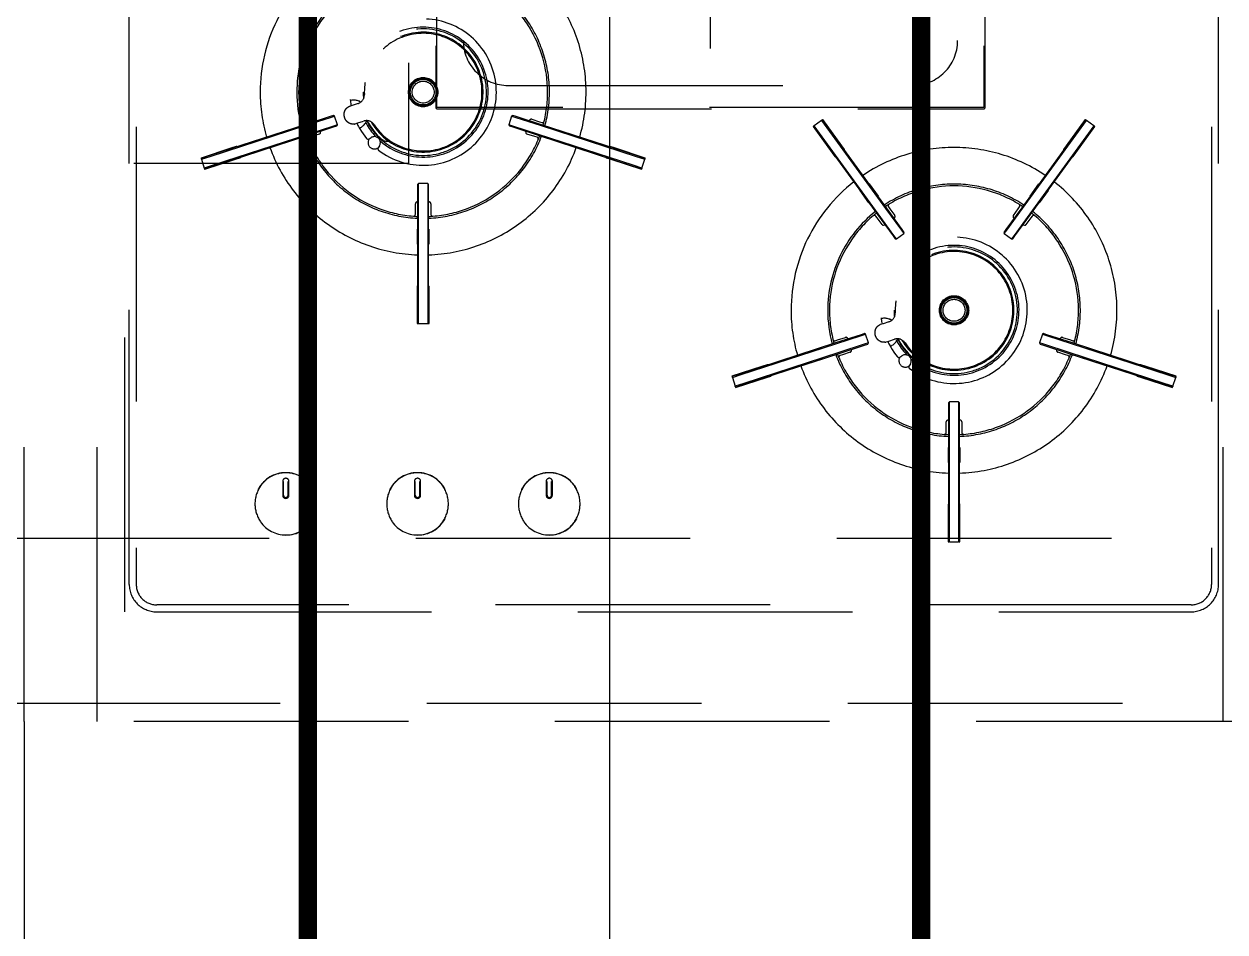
# Model space of a CAD drawing. Header units: millimetres. Extents: x 7294529 to 7346664, y 234399 to 276449.
# Drawn here: x 7334384 to 7335040, y 266959 to 267456 of the extents above; entities that cross this region are included whole.
import ezdxf
from ezdxf.xclip import XClip

# ---------------------------------------------------------------- set-up
doc = ezdxf.new("R2010")
doc.units = ezdxf.units.MM
doc.header["$LTSCALE"] = 100
doc.header["$XCLIPFRAME"] = 2
for name, pattern in [('ST-DASH', [2.7, 1.5, -1.2]), ('U-59C-EX$0$CEN', [62, 60, -1, 0, -1]), ('U-59C-EX$0$HID', [2.3, 1.5, -0.8])]:
    doc.linetypes.add(name, pattern=pattern)
for name, color, linetype in [('BP', 7, 'Continuous'), ('U-59C-EX$0$CEN', 1, 'U-59C-EX$0$CEN'), ('U-59C-EX$0$FUR_미설치가구', 8, 'U-59C-EX$0$HID'), ('U-59C-EX$0$확장전', 4, 'U-59C-EX$0$HID'), ('결로방지', 4, 'ST-DASH')]:
    doc.layers.add(name, color=color, linetype=linetype)
doc.layers.add('U-59C-EX$0$MC', color=152, linetype='Continuous', plot=False)

# ---------------------------------------------------------------- blocks, each defined once
blk = doc.blocks.new('U-59C-EX$0$59C_주방가구_1')
at = {"layer": 'U-59C-EX$0$FUR_미설치가구', "linetype": 'U-59C-EX$0$HID'}
for p, q in [((-625, -700), (-415, -700)), ((-625, -740), (-415, -740)), ((-565, -755), (-365, -755)), ((-550, -757.49), (-70, -757.49)), ((-70, -761.29), (-550, -761.29)), ((-565, -772.49), (-565, -1337.49)), ((-561.2, -1337.49), (-561.2, -772.49)), ((-323.13, -798.71), (-317.66, -815.54)), ((-322.74, -799.1), (-322.42, -798.47)), ((-322.74, -799.1), (-321.35, -803.38)), ((-322.65, -798.55), (-322.42, -798.47)), ((-317.66, -796.92), (-322.42, -798.47)), ((-320.87, -803.23), (-322.42, -798.47)), ((-317.66, -796.92), (-317.42, -796.85)), ((-317.66, -796.92), (-316.12, -801.68)), ((-317.66, -796.92), (-317.03, -797.25)), ((-315.64, -801.53), (-317.03, -797.25)), ((-311.48, -813.53), (-316.95, -796.7)), ((-321.35, -803.38), (-304.51, -855.21)), ((-304.03, -855.06), (-320.87, -803.23)), ((-316.12, -801.68), (-299.27, -853.51)), ((-298.8, -853.36), (-315.64, -801.53)), ((-317.66, -815.54), (-316.89, -817.91)), ((-310.71, -815.9), (-311.48, -813.53)), ((-515.46, -828.99), (-515.78, -829.09)), ((-498.08, -828.1), (-497.76, -828.1)), ((-497.76, -828.1), (-497.69, -828.1)), ((-496.21, -829.09), (-496.53, -828.99)), ((-303.77, -838.05), (-303.68, -838.02)), ((-303.68, -838.02), (-301.15, -845.81)), ((-523.01, -842.99), (-523.05, -842.99)), ((-523, -842.99), (-523.01, -842.99)), ((-493.7, -841.29), (-501.3, -841.29)), ((-501.3, -844.19), (-501.29, -844.19)), ((-501.28, -844.69), (-501.29, -844.19)), ((-501.28, -844.69), (-493.72, -844.69)), ((-493.72, -844.69), (-493.7, -844.19)), ((-493.7, -844.19), (-493.7, -844.19)), ((-309.58, -839.93), (-309.48, -839.9)), ((-307.04, -847.73), (-309.58, -839.93)), ((-301.15, -845.81), (-301.24, -845.84)), ((-306.95, -847.7), (-307.04, -847.73)), ((-515.46, -856.99), (-515.78, -856.89)), ((-514.23, -857.88), (-514.3, -857.88)), ((-514.23, -857.88), (-513.91, -857.88)), ((-498.08, -857.88), (-497.76, -857.88)), ((-497.76, -857.88), (-497.69, -857.88)), ((-496.21, -856.89), (-496.53, -856.99)), ((-305.23, -857.03), (-305.63, -855.79)), ((-303.84, -861.3), (-305.23, -857.03)), ((-304.51, -855.21), (-299.99, -869.1)), ((-299.51, -868.96), (-304.03, -855.06)), ((-299.27, -853.51), (-294.76, -867.42)), ((-294.29, -867.24), (-298.8, -853.36)), ((-297.55, -853.17), (-297.14, -854.41)), ((-297.14, -854.41), (-295.76, -858.68)), ((-302.34, -861.87), (-302.58, -861.95)), ((-296.4, -859.94), (-296.64, -860.02)), ((-299.99, -869.1), (-299.41, -870.9)), ((-298.78, -871.23), (-299.51, -868.96)), ((-299.41, -870.9), (-298.78, -871.23)), ((-298.78, -871.23), (-294.02, -869.68)), ((-294.76, -867.42), (-294.02, -869.68)), ((-293.7, -869.05), (-294.29, -867.24)), ((-294.02, -869.68), (-293.7, -869.05)), ((-288.27, -879.28), (-288.73, -877.87)), ((-298.24, -880.96), (-297.78, -882.38)), ((-297.78, -882.38), (-296.76, -885.52)), ((-287.25, -882.43), (-288.27, -879.28)), ((-285.47, -882.8), (-285.51, -882.8)), ((-306.56, -888.46), (-305.8, -889.58)), ((-297.95, -886.84), (-297.98, -886.86)), ((-310.22, -894.16), (-311.37, -893.44)), ((-515.46, -900.94), (-515.78, -901.04)), ((-498.08, -900.05), (-497.76, -900.05)), ((-497.76, -900.05), (-497.69, -900.05)), ((-496.21, -901.04), (-496.53, -900.94)), ((-284.02, -910.62), (-283.74, -911.04)), ((-523.01, -914.94), (-523.05, -914.94)), ((-523, -914.94), (-523.01, -914.94)), ((-493.7, -913.24), (-501.3, -913.24)), ((-501.3, -916.14), (-501.29, -916.14)), ((-501.28, -916.64), (-501.29, -916.14)), ((-501.28, -916.64), (-493.72, -916.64)), ((-493.72, -916.64), (-493.7, -916.14)), ((-493.7, -916.14), (-493.7, -916.14)), ((-407.45, -915.51), (-406.95, -915.01)), ((-407.45, -915.51), (-407.45, -915.26)), ((-407.45, -915.51), (-407.45, -920.51)), ((-407.45, -915.51), (-402.45, -915.51)), ((-389.75, -914.76), (-407.44, -914.76)), ((-402.45, -915.01), (-406.95, -915.01)), ((-347.95, -915.01), (-402.45, -915.01)), ((-402.45, -915.51), (-347.95, -915.51)), ((-387.25, -914.76), (-389.75, -914.76)), ((-364.05, -914.91), (-355.85, -914.91)), ((-364.05, -915.01), (-364.05, -914.91)), ((-355.85, -914.91), (-355.85, -915.01)), ((-333.35, -915.01), (-347.95, -915.01)), ((-347.95, -915.51), (-333.33, -915.51)), ((-347.74, -913.76), (-346.44, -913.76)), ((-346.44, -913.76), (-341.95, -913.76)), ((-340.95, -914.76), (-340.95, -915.01)), ((-331.45, -915.01), (-333.35, -915.01)), ((-333.33, -915.51), (-330.95, -915.51)), ((-330.95, -915.51), (-331.45, -915.01)), ((-330.95, -920.51), (-330.95, -915.51)), ((-286.24, -912.69), (-286.52, -912.27)), ((-402.45, -920.51), (-407.45, -920.51)), ((-406.95, -921.01), (-407.45, -920.51)), ((-407.45, -920.76), (-407.45, -920.51)), ((-407.44, -921.26), (-389.75, -921.26)), ((-406.95, -921.01), (-402.45, -921.01)), ((-347.95, -920.51), (-402.45, -920.51)), ((-402.45, -921.01), (-347.95, -921.01)), ((-389.75, -921.26), (-387.25, -921.26)), ((-364.05, -921.11), (-364.05, -921.01)), ((-355.85, -921.11), (-364.05, -921.11)), ((-355.85, -921.01), (-355.85, -921.11)), ((-333.33, -920.51), (-347.95, -920.51)), ((-347.95, -921.01), (-333.35, -921.01)), ((-346.44, -922.26), (-347.74, -922.26)), ((-341.95, -922.26), (-346.44, -922.26)), ((-340.95, -921.01), (-340.95, -921.26)), ((-333.35, -921.01), (-331.45, -921.01)), ((-330.95, -920.51), (-333.33, -920.51)), ((-331.45, -921.01), (-330.95, -920.51)), ((-515.46, -928.94), (-515.78, -928.84)), ((-514.23, -929.83), (-514.3, -929.83)), ((-514.23, -929.83), (-513.91, -929.83)), ((-498.08, -929.83), (-497.76, -929.83)), ((-497.76, -929.83), (-497.69, -929.83)), ((-496.21, -928.84), (-496.53, -928.94)), ((-299.99, -966.92), (-304.51, -980.8)), ((-304.03, -980.95), (-299.51, -967.05)), ((-299.41, -965.11), (-299.99, -966.92)), ((-299.51, -967.05), (-298.78, -964.79)), ((-298.78, -964.79), (-299.41, -965.11)), ((-294.76, -968.59), (-299.27, -982.5)), ((-298.8, -982.65), (-294.29, -968.77)), ((-294.02, -966.33), (-298.78, -964.79)), ((-294.02, -966.33), (-294.76, -968.59)), ((-294.29, -968.77), (-293.7, -966.96)), ((-293.7, -966.96), (-294.02, -966.33)), ((-515.46, -972.88), (-515.78, -972.99)), ((-498.08, -972), (-497.76, -972)), ((-497.76, -972), (-497.69, -972)), ((-496.21, -972.99), (-496.53, -972.88)), ((-305.23, -978.98), (-303.84, -974.71)), ((-302.58, -974.07), (-302.34, -974.14)), ((-295.76, -977.33), (-297.14, -981.6)), ((-296.64, -976), (-296.4, -976.07)), ((-304.51, -980.8), (-321.35, -1032.63)), ((-320.87, -1032.79), (-304.03, -980.95)), ((-299.27, -982.5), (-316.12, -1034.33)), ((-315.64, -1034.49), (-298.8, -982.65)), ((-305.63, -980.22), (-305.23, -978.98)), ((-297.14, -981.6), (-297.55, -982.84)), ((-523.01, -986.89), (-523.05, -986.89)), ((-523, -986.89), (-523.01, -986.89)), ((-493.7, -985.19), (-501.3, -985.19)), ((-501.3, -988.09), (-501.29, -988.09)), ((-501.28, -988.59), (-501.29, -988.09)), ((-501.28, -988.59), (-493.72, -988.59)), ((-493.72, -988.59), (-493.7, -988.09)), ((-493.7, -988.09), (-493.7, -988.09)), ((-309.58, -996.08), (-307.04, -988.28)), ((-307.04, -988.28), (-306.95, -988.31)), ((-301.15, -990.2), (-303.68, -998)), ((-301.24, -990.17), (-301.15, -990.2)), ((-309.48, -996.11), (-309.58, -996.08)), ((-515.46, -1000.89), (-515.78, -1000.79)), ((-514.23, -1001.78), (-514.3, -1001.78)), ((-514.23, -1001.78), (-513.91, -1001.78)), ((-498.08, -1001.78), (-497.76, -1001.78)), ((-497.76, -1001.78), (-497.69, -1001.78)), ((-496.21, -1000.79), (-496.53, -1000.89)), ((-303.68, -998), (-303.77, -997.97)), ((-317.66, -1020.48), (-323.13, -1037.3)), ((-316.89, -1018.1), (-317.66, -1020.48)), ((-316.95, -1039.31), (-311.48, -1022.49)), ((-311.48, -1022.49), (-310.71, -1020.11)), ((-321.35, -1032.63), (-322.74, -1036.91)), ((-322.42, -1037.54), (-320.87, -1032.79)), ((-316.12, -1034.33), (-317.66, -1039.09)), ((-317.03, -1038.77), (-315.64, -1034.49)), ((-322.42, -1037.54), (-322.74, -1036.91)), ((-322.42, -1037.54), (-322.65, -1037.46)), ((-322.42, -1037.54), (-317.66, -1039.09)), ((-317.03, -1038.77), (-317.66, -1039.09)), ((-317.42, -1039.16), (-317.66, -1039.09)), ((-257.04, -1075), (-34.06, -1075)), ((-442.38, -1088.7), (-436.91, -1105.52)), ((-441.99, -1089.09), (-441.67, -1088.46)), ((-441.91, -1088.53), (-441.67, -1088.46)), ((-436.91, -1086.91), (-441.67, -1088.46)), ((-440.12, -1093.21), (-441.67, -1088.46)), ((-436.91, -1086.91), (-436.68, -1086.83)), ((-436.91, -1086.91), (-435.37, -1091.67)), ((-436.91, -1086.91), (-436.28, -1087.23)), ((-434.89, -1091.51), (-436.28, -1087.23)), ((-430.73, -1103.51), (-436.2, -1086.69)), ((-441.99, -1089.09), (-440.6, -1093.37)), ((-440.6, -1093.37), (-423.76, -1145.2)), ((-423.28, -1145.04), (-440.12, -1093.21)), ((-435.37, -1091.67), (-418.53, -1143.5)), ((-418.05, -1143.34), (-434.89, -1091.51)), ((-436.91, -1105.52), (-436.14, -1107.9)), ((-429.96, -1105.89), (-430.73, -1103.51)), ((-423.03, -1128.03), (-422.93, -1128)), ((-422.93, -1128), (-420.4, -1135.8)), ((-428.83, -1129.92), (-428.73, -1129.89)), ((-426.29, -1137.72), (-428.83, -1129.92)), ((-303.67, -1134.15), (-347.76, -1166.18)), ((-347.47, -1166.59), (-303.37, -1134.55)), ((-299.78, -1131.01), (-314.09, -1141.41)), ((-300.03, -1131.5), (-303.67, -1134.15)), ((-303.37, -1134.55), (-299.33, -1131.61)), ((-300.03, -1131.5), (-299.33, -1131.61)), ((-299.48, -1131.41), (-299.33, -1131.61)), ((-296.39, -1135.66), (-299.33, -1131.61)), ((-426.2, -1137.68), (-426.29, -1137.72)), ((-420.4, -1135.8), (-420.49, -1135.83)), ((-300.43, -1138.6), (-344.53, -1170.63)), ((-344.23, -1171.04), (-300.14, -1139)), ((-314.09, -1141.41), (-316.11, -1142.88)), ((-310.27, -1146.67), (-295.96, -1136.27)), ((-296.39, -1135.66), (-300.43, -1138.6)), ((-300.14, -1139), (-296.5, -1136.36)), ((-296.39, -1135.66), (-296.5, -1136.36)), ((-296.39, -1135.66), (-296.24, -1135.86)), ((-424.48, -1147.02), (-424.88, -1145.78)), ((-423.09, -1151.29), (-424.48, -1147.02)), ((-423.76, -1145.2), (-419.25, -1159.08)), ((-418.76, -1158.95), (-423.28, -1145.04)), ((-418.53, -1143.5), (-414.01, -1157.4)), ((-413.54, -1157.23), (-418.05, -1143.34)), ((-416.8, -1143.15), (-416.4, -1144.39)), ((-416.4, -1144.39), (-415.01, -1148.66)), ((-312.29, -1148.14), (-310.27, -1146.67)), ((-421.59, -1151.86), (-421.83, -1151.93)), ((-415.65, -1149.92), (-415.89, -1150)), ((-419.25, -1159.08), (-418.66, -1160.89)), ((-418.03, -1161.21), (-418.76, -1158.95)), ((-418.66, -1160.89), (-418.03, -1161.21)), ((-418.03, -1161.21), (-413.27, -1159.67)), ((-414.01, -1157.4), (-413.27, -1159.67)), ((-412.95, -1159.04), (-413.54, -1157.23)), ((-413.27, -1159.67), (-412.95, -1159.04)), ((-341.43, -1161.46), (-334.79, -1156.64)), ((-334.79, -1156.64), (-334.73, -1156.72)), ((-347.76, -1166.18), (-359.57, -1174.76)), ((-359.29, -1175.18), (-347.47, -1166.59)), ((-353.35, -1168.7), (-349.72, -1166.06)), ((-349.72, -1166.06), (-348.66, -1165.29)), ((-341.37, -1161.54), (-341.43, -1161.46)), ((-337.78, -1166.47), (-337.84, -1166.39)), ((-331.15, -1161.65), (-337.78, -1166.47)), ((-331.21, -1161.57), (-331.15, -1161.65)), ((-417.49, -1170.95), (-417.03, -1172.36)), ((-417.03, -1172.36), (-416.01, -1175.51)), ((-407.52, -1169.27), (-407.98, -1167.86)), ((-406.5, -1172.42), (-407.52, -1169.27)), ((-404.72, -1172.78), (-404.76, -1172.78)), ((-344.53, -1170.63), (-356.36, -1179.23)), ((-356.04, -1179.62), (-344.23, -1171.04)), ((-353.42, -1170.3), (-353.57, -1170.1)), ((-344.72, -1172.94), (-348.35, -1175.57)), ((-343.66, -1172.17), (-344.72, -1172.94)), ((-425.82, -1178.44), (-425.06, -1179.57)), ((-417.2, -1176.82), (-417.24, -1176.85)), ((-361.22, -1176.58), (-359.29, -1175.18)), ((-361.11, -1175.88), (-361.22, -1176.58)), ((-361.22, -1176.58), (-358.28, -1180.62)), ((-359.57, -1174.76), (-361.11, -1175.88)), ((-356.36, -1179.23), (-358.28, -1180.62)), ((-358.28, -1180.62), (-357.58, -1180.74)), ((-357.58, -1180.74), (-356.04, -1179.62)), ((-349.75, -1175.35), (-349.9, -1175.15)), ((-429.47, -1184.14), (-430.63, -1183.42)), ((-526.7, -1205.49), (-526.2, -1204.99)), ((-526.7, -1205.49), (-526.7, -1205.24)), ((-526.7, -1205.49), (-526.7, -1210.49)), ((-526.7, -1205.49), (-521.7, -1205.49)), ((-509, -1204.74), (-526.69, -1204.74)), ((-521.7, -1204.99), (-526.2, -1204.99)), ((-467.2, -1204.99), (-521.7, -1204.99)), ((-521.7, -1205.49), (-467.2, -1205.49)), ((-506.5, -1204.74), (-509, -1204.74)), ((-483.3, -1204.89), (-475.1, -1204.89)), ((-483.3, -1204.99), (-483.3, -1204.89)), ((-475.1, -1204.89), (-475.1, -1204.99)), ((-452.6, -1204.99), (-467.2, -1204.99)), ((-467.2, -1205.49), (-452.58, -1205.49)), ((-466.99, -1203.74), (-465.69, -1203.74)), ((-465.69, -1203.74), (-461.2, -1203.74)), ((-460.2, -1204.74), (-460.2, -1204.99)), ((-450.7, -1204.99), (-452.6, -1204.99)), ((-452.58, -1205.49), (-450.2, -1205.49)), ((-450.2, -1205.49), (-450.7, -1204.99)), ((-450.2, -1210.49), (-450.2, -1205.49)), ((-405.5, -1202.68), (-405.78, -1202.25)), ((-403.27, -1200.6), (-402.99, -1201.03)), ((-521.7, -1210.49), (-526.7, -1210.49)), ((-526.2, -1210.99), (-526.7, -1210.49)), ((-526.7, -1210.74), (-526.7, -1210.49)), ((-526.69, -1211.24), (-509, -1211.24)), ((-526.2, -1210.99), (-521.7, -1210.99)), ((-467.2, -1210.49), (-521.7, -1210.49)), ((-521.7, -1210.99), (-467.2, -1210.99)), ((-509, -1211.24), (-506.5, -1211.24)), ((-483.3, -1211.09), (-483.3, -1210.99)), ((-475.1, -1211.09), (-483.3, -1211.09)), ((-475.1, -1210.99), (-475.1, -1211.09)), ((-452.58, -1210.49), (-467.2, -1210.49)), ((-467.2, -1210.99), (-452.6, -1210.99)), ((-465.69, -1212.24), (-466.99, -1212.24)), ((-461.2, -1212.24), (-465.69, -1212.24)), ((-460.2, -1210.99), (-460.2, -1211.24)), ((-452.6, -1210.99), (-450.7, -1210.99)), ((-450.2, -1210.49), (-452.58, -1210.49)), ((-450.7, -1210.99), (-450.2, -1210.49)), ((-50.3, -1209.94), (-252.8, -1209.94)), ((-358.28, -1235.36), (-361.22, -1239.4)), ((-359.29, -1240.8), (-361.22, -1239.4)), ((-361.22, -1239.4), (-361.11, -1240.1)), ((-357.58, -1235.25), (-358.28, -1235.36)), ((-358.28, -1235.36), (-356.36, -1236.76)), ((-356.04, -1236.37), (-357.58, -1235.25)), ((-356.36, -1236.76), (-344.53, -1245.35)), ((-344.23, -1244.95), (-356.04, -1236.37)), ((-361.11, -1240.1), (-359.57, -1241.22)), ((-359.57, -1241.22), (-347.76, -1249.8)), ((-347.47, -1249.4), (-359.29, -1240.8)), ((-353.57, -1245.89), (-353.42, -1245.69)), ((-349.9, -1240.83), (-349.75, -1240.63)), ((-348.35, -1240.41), (-344.72, -1243.05)), ((-344.72, -1243.05), (-343.66, -1243.81)), ((-344.53, -1245.35), (-300.43, -1277.38)), ((-300.14, -1276.98), (-344.23, -1244.95)), ((-349.72, -1249.92), (-353.35, -1247.28)), ((-348.66, -1250.69), (-349.72, -1249.92)), ((-347.76, -1249.8), (-303.67, -1281.83)), ((-303.37, -1281.43), (-347.47, -1249.4)), ((-337.84, -1249.59), (-337.78, -1249.51)), ((-337.78, -1249.51), (-331.15, -1254.33)), ((-419.25, -1256.9), (-423.76, -1270.79)), ((-423.28, -1270.94), (-418.76, -1257.03)), ((-418.66, -1255.09), (-419.25, -1256.9)), ((-418.76, -1257.03), (-418.03, -1254.77)), ((-418.03, -1254.77), (-418.66, -1255.09)), ((-414.01, -1258.58), (-418.53, -1272.48)), ((-418.05, -1272.64), (-413.54, -1258.76)), ((-413.27, -1256.32), (-418.03, -1254.77)), ((-413.27, -1256.32), (-414.01, -1258.58)), ((-413.54, -1258.76), (-412.95, -1256.95)), ((-412.95, -1256.95), (-413.27, -1256.32)), ((-341.43, -1254.52), (-341.37, -1254.44)), ((-334.79, -1259.34), (-341.43, -1254.52)), ((-334.73, -1259.26), (-334.79, -1259.34)), ((-331.15, -1254.33), (-331.21, -1254.41)), ((-424.48, -1268.96), (-423.09, -1264.69)), ((-421.83, -1264.05), (-421.59, -1264.13)), ((-415.89, -1265.98), (-415.65, -1266.06)), ((-423.76, -1270.79), (-440.6, -1322.62)), ((-440.12, -1322.77), (-423.28, -1270.94)), ((-418.53, -1272.48), (-435.37, -1324.32)), ((-434.89, -1324.47), (-418.05, -1272.64)), ((-424.88, -1270.2), (-424.48, -1268.96)), ((-416.4, -1271.59), (-416.8, -1272.83)), ((-415.01, -1267.32), (-416.4, -1271.59)), ((-310.27, -1269.31), (-312.29, -1267.84)), ((-295.96, -1279.71), (-310.27, -1269.31)), ((-428.83, -1286.07), (-426.29, -1278.27)), ((-426.29, -1278.27), (-426.2, -1278.3)), ((-316.11, -1273.1), (-314.09, -1274.57)), ((-314.09, -1274.57), (-299.78, -1284.97)), ((-300.43, -1277.38), (-296.39, -1280.32)), ((-296.5, -1279.63), (-300.14, -1276.98)), ((-420.4, -1280.18), (-422.93, -1287.98)), ((-420.49, -1280.15), (-420.4, -1280.18)), ((-303.67, -1281.83), (-300.03, -1284.48)), ((-299.33, -1284.37), (-303.37, -1281.43)), ((-299.33, -1284.37), (-300.03, -1284.48)), ((-299.33, -1284.37), (-299.48, -1284.57)), ((-299.33, -1284.37), (-296.39, -1280.32)), ((-296.5, -1279.63), (-296.39, -1280.32)), ((-296.24, -1280.12), (-296.39, -1280.32)), ((-428.73, -1286.1), (-428.83, -1286.07)), ((-422.93, -1287.98), (-423.03, -1287.95)), ((-436.91, -1310.46), (-442.38, -1327.29)), ((-436.14, -1308.08), (-436.91, -1310.46)), ((-430.73, -1312.47), (-429.96, -1310.09)), ((-436.2, -1329.3), (-430.73, -1312.47)), ((-440.6, -1322.62), (-441.99, -1326.9)), ((-441.67, -1327.53), (-440.12, -1322.77)), ((-435.37, -1324.32), (-436.91, -1329.07)), ((-436.28, -1328.75), (-434.89, -1324.47)), ((-441.67, -1327.53), (-441.99, -1326.9)), ((-441.67, -1327.53), (-441.91, -1327.45)), ((-441.67, -1327.53), (-436.91, -1329.07)), ((-436.28, -1328.75), (-436.91, -1329.07)), ((-436.68, -1329.15), (-436.91, -1329.07)), ((-70, -1348.69), (-550, -1348.69)), ((-625, -1355), (-415, -1355)), ((-625, -1355), (-425, -1355)), ((-550, -1352.49), (-70, -1352.49))]:
    blk.add_line(p, q, dxfattribs=at)
for points in [[(-3175, -700), (-3175, -25), (-25, -25), (-25, -2200), (-2080, -2200), (-2080, -1600), (-625, -1600), (-625, -700)], [(-525, -625.94), (-25, -625.94), (-25, -1523.94), (-525, -1523.94)]]:
    blk.add_lwpolyline(points, close=True, dxfattribs=at)
blk.add_lwpolyline([(-3175, -690), (-615, -690), (-615, -1610), (-2070, -1610), (-2070, -2190), (-345, -2190)], dxfattribs=at)
blk.add_lwpolyline([(-25.6, -1224.34), (-289.4, -1224.34), (-289.4, -925.54), (-25.6, -925.54), (-25.6, -938.94), (-25, -938.94), (-25, -925.54, 0.414214), (-25.6, -924.94), (-289.4, -924.94, 0.414214), (-290, -925.54), (-290, -1224.34, 0.414214), (-289.4, -1224.94), (-25.6, -1224.94, 0.414214), (-25, -1224.34), (-25, -1210.94), (-25.6, -1210.94)], format="xyb", close=True, dxfattribs=at)
blk.add_lwpolyline([(-25, -943.44), (-50.3, -943.44), (-50.3, -939.94), (-252.8, -939.94, 0.414214), (-277.3, -964.44), (-277.3, -1185.44)], format="xyb", dxfattribs=at)
for centre, radius in [((-280.95, -918.01), 8), ((-280.95, -918.01), 7.5), ((-280.95, -918.01), 7), ((-280.95, -918.01), 6), ((-400.2, -1207.99), 8), ((-400.2, -1207.99), 7.5), ((-400.2, -1207.99), 7), ((-400.2, -1207.99), 6)]:
    blk.add_circle(centre, radius, dxfattribs=at)
for centre, radius, start, end in [((-550, -772.49), 15, 90, 180), ((-550, -772.49), 11.2, 90, 180), ((-321.5, -802.68), 4.29, 105.61333, 112.29689), ((-316.04, -800.51), 3.91, 103.38, 110.70979), ((-316.41, -817.76), 0.5, 198, 258), ((-311.18, -816.06), 0.5, 318, 18), ((-506, -843.32), 17.17, 56.57175, 123.42825), ((-506, -842.99), 17, 125.1532, 234.8468), ((-506, -842.99), 17.02, 298.93882, 61.06118), ((-506, -842.99), 17.05, 299.15028, 60.84972), ((-506, -842.99), 17, 305.1532, 54.8468), ((-280.95, -918.01), 89, 90, 106.06832), ((-280.95, -918.01), 89, 37.93168, 90), ((-280.95, -918.01), 89, 109.93168, 178.06832), ((-506, -842.99), 17.05, 180, 240.84972), ((-506, -842.99), 17.02, 180, 241.06118), ((-501.3, -842.99), 1.7, 89.97338, 180.38569), ((-501.3, -842.99), 1.7, 180.294, 270.7087), ((-501.3, -842.99), 1.2, 90.00669, 180.20082), ((-501.3, -842.99), 1.2, 180.20155, 270.00398), ((-493.7, -842.99), 1.7, 269.32519, 89.99716), ((-280.95, -918.01), 69, 90, 105.50809), ((-280.95, -918.01), 68, 105.21964, 105.47142), ((-280.95, -918.01), 68, 103.5058, 105.21964), ((-296.6, -852.86), 1, 103.5058, 198), ((-280.95, -918.01), 68, 40.4942, 103.5058), ((-280.95, -918.01), 69, 38.49191, 90), ((-506, -842.66), 17.17, 236.57175, 303.42825), ((-280.95, -918.01), 69, 110.49191, 177.50809), ((-280.95, -918.01), 68, 112.4942, 175.5058), ((-280.95, -918.01), 68, 110.78036, 112.49403), ((-306.58, -856.1), 1, 18, 112.4942), ((-280.95, -918.01), 68, 110.52858, 110.78036), ((-296.71, -858.99), 1, 288, 18), ((-302.89, -861), 1, 198, 288), ((-280.95, -918.01), 40, 142.53685, 95.86136), ((-292.48, -879.05), 3.93, 17.68909, 27.82432), ((-292.62, -879.12), 4.08, 17.78958, 18.0231), ((-292.58, -879.51), 4.16, 17.66822, 17.85539), ((-280.95, -918.01), 40, 96.88223, 100.81924), ((-293.31, -879.96), 8, 337.70087, 6.9833), ((-280.95, -918.01), 40, 95.86136, 96.88223), ((-293.06, -879.93), 7.74, 6.96277, 8.24967), ((-280.95, -918.01), 35.5, 139.16928, 97.32141), ((-280.95, -918.01), 34.6, 117.59635, 98.40365), ((-280.95, -918.01), 32.75, 119.71365, 90), ((-280.95, -918.01), 40, 120.13864, 129.46315), ((-280.95, -918.01), 40, 119.11777, 120.13864), ((-280.95, -918.01), 40, 115.18076, 119.11777), ((-293.53, -880.09), 7.74, 207.75033, 209.03723), ((-293.31, -879.96), 8, 209.0167, 238.29913), ((-294.4, -879.69), 4.05, 188.25823, 198.32744), ((-301.51, -887.07), 5, 318.57721, 18), ((-282.49, -880.89), 5, 198, 256.7889), ((-288.4, -874.75), 9.29, 281.65273, 282.15387), ((-280.95, -918.01), 34.6, 99.0178, 99.25154), ((-283.67, -901.09), 17.47, 97.69642, 98.91022), ((-293.3, -879.97), 7.99, 332.51615, 337.70286), ((-280.95, -918.01), 32.75, 90, 96.28635), ((-280.95, -918.01), 32.15, 135.37758, 80.69802), ((-308.5, -891.4), 3.5, 55.7656, 216.36584), ((-305.73, -887.9), 1, 129.60125, 186.64949), ((-305.74, -887.9), 0.991, 186.6618, 214.12579), ((-280.95, -918.01), 34.3, 117.01775, 138.44957), ((-308.5, -891.4), 3.25, 346.10122, 34), ((-305.11, -892.27), 0.252, 100.93014, 160.18565), ((-305.23, -891.83), 0.201, 290.90736, 315.86655), ((-280.95, -918.01), 35.5, 118.67859, 132.83072), ((-280.95, -918.01), 32.15, 123.61542, 133.31414), ((-301.51, -887.07), 5, 303.61542, 311.46339), ((-301.51, -887.07), 5, 311.46148, 318.57912), ((-293.31, -879.97), 7.99, 238.29714, 243.48385), ((-288.86, -902.39), 17.1, 117.09932, 118.33456), ((-280.95, -918.01), 34.6, 116.75208, 116.98608), ((-300.35, -878.63), 9.3, 293.84658, 294.31342), ((-282.49, -880.89), 5, 256.78699, 263.9442), ((-282.49, -880.89), 5, 263.94229, 272.38458), ((-280.95, -918.01), 32.15, 82.7642, 92.38458), ((-280.95, -918), 32.14, 80.69773, 82.76449), ((-506, -915.27), 17.17, 56.57175, 123.42825), ((-311.9, -894.29), 1, 85.35051, 142.39875), ((-311.9, -894.28), 0.992, 57.882, 85.33041), ((-308.5, -891.4), 3.25, 238, 285.89878), ((-312.85, -897.82), 5, 327.67239, 355.68094), ((-302.88, -898.57), 5, 138.44957, 175.68094), ((-307.95, -894.66), 0.195, 315.77629, 341.4498), ((-308.5, -891.4), 3.25, 285.89878, 346.10122), ((-280.95, -918), 32.14, 133.31385, 135.37788), ((-506, -914.94), 17, 125.1532, 234.8468), ((-506, -914.94), 17.02, 298.93882, 61.06118), ((-506, -914.94), 17.05, 299.15028, 60.84972), ((-506, -914.94), 17, 305.1532, 54.8468), ((-506, -914.94), 17.05, 180, 240.84972), ((-506, -914.94), 17.02, 180, 241.06118), ((-501.3, -914.94), 1.7, 89.97338, 180.38569), ((-501.3, -914.94), 1.7, 180.294, 270.7087), ((-501.3, -914.94), 1.2, 90.00669, 180.20082), ((-501.3, -914.94), 1.2, 180.20155, 270.00398), ((-493.7, -914.94), 1.7, 269.32519, 89.99716), ((-403.54, -915.07), 3.91, 175.38, 182.70979), ((-387.25, -915.26), 0.5, 30, 90), ((-280.95, -918.01), 68, 177.21964, 177.47142), ((-280.95, -918.01), 68, 175.5058, 177.21964), ((-347.74, -912.76), 1, 175.5058, 270), ((-341.95, -914.76), 1, 0, 90), ((-403.16, -920.93), 4.29, 177.61333, 184.29689), ((-387.25, -920.76), 0.5, 270, 330), ((-280.95, -918.01), 89, 181.93168, 250.06832), ((-280.95, -918.01), 69, 182.49191, 249.50809), ((-280.95, -918.01), 68, 182.52858, 182.78036), ((-280.95, -918.01), 68, 182.78036, 184.49403), ((-347.74, -923.26), 1, 90, 184.4942), ((-280.95, -918.01), 68, 184.4942, 247.5058), ((-341.95, -921.26), 1, 270, 0), ((-506, -914.61), 17.17, 236.57175, 303.42825), ((-280.95, -918.01), 69, 254.49191, 321.50809), ((-280.95, -918.01), 68, 256.4942, 319.5058), ((-506, -987.22), 17.17, 56.57175, 123.42825), ((-506, -986.89), 17, 125.1532, 234.8468), ((-506, -986.89), 17.02, 298.93882, 61.06118), ((-506, -986.89), 17.05, 299.15028, 60.84972), ((-506, -986.89), 17, 305.1532, 54.8468), ((-280.95, -918.01), 89, 253.93168, 322.06832), ((-302.89, -975.02), 1, 72, 162), ((-296.71, -977.02), 1, 342, 72), ((-306.58, -979.91), 1, 247.5058, 342), ((-280.95, -918.01), 68, 247.5058, 249.21964), ((-280.95, -918.01), 68, 249.21964, 249.47142), ((-280.95, -918.01), 68, 254.52858, 254.78036), ((-280.95, -918.01), 68, 254.78036, 256.49403), ((-296.6, -983.15), 1, 162, 256.4942), ((-506, -986.89), 17.05, 180, 240.84972), ((-506, -986.89), 17.02, 180, 241.06118), ((-501.3, -986.89), 1.7, 89.97338, 180.38569), ((-501.3, -986.89), 1.7, 180.294, 270.7087), ((-501.3, -986.89), 1.2, 90.00669, 180.20082), ((-501.3, -986.89), 1.2, 180.20155, 270.00398), ((-493.7, -986.89), 1.7, 269.32519, 89.99716), ((-506, -986.56), 17.17, 236.57175, 303.42825), ((-316.41, -1018.25), 0.5, 102, 162), ((-311.18, -1019.95), 0.5, 342, 42), ((-321.62, -1033.69), 3.91, 247.38, 254.70979), ((-315.93, -1035.14), 4.29, 249.61333, 256.29689), ((-440.75, -1092.66), 4.29, 105.61333, 112.29689), ((-435.29, -1090.49), 3.91, 103.38, 110.70979), ((-435.66, -1107.74), 0.5, 198, 258), ((-430.43, -1106.04), 0.5, 318, 18), ((-400.2, -1207.99), 89, 90, 106.06832), ((-400.2, -1207.99), 89, 37.93168, 90), ((-400.2, -1207.99), 89, 109.93168, 178.06832), ((-303.05, -1133.79), 4.29, 33.61333, 40.29689), ((-400.2, -1207.99), 69, 90, 105.50809), ((-400.2, -1207.99), 68, 40.4942, 103.5058), ((-400.2, -1207.99), 69, 38.49191, 90), ((-299.3, -1138.31), 3.91, 31.38, 38.70979), ((-400.2, -1207.99), 69, 110.49191, 177.50809), ((-400.2, -1207.99), 68, 112.4942, 175.5058), ((-400.2, -1207.99), 68, 110.78036, 112.49403), ((-425.83, -1146.09), 1, 18, 112.4942), ((-400.2, -1207.99), 68, 110.52858, 110.78036), ((-400.2, -1207.99), 68, 105.21964, 105.47142), ((-400.2, -1207.99), 68, 103.5058, 105.21964), ((-415.85, -1142.84), 1, 103.5058, 198), ((-315.82, -1143.29), 0.5, 126, 186), ((-422.14, -1150.98), 1, 198, 288), ((-415.96, -1148.97), 1, 288, 18), ((-312.59, -1147.73), 0.5, 246, 306), ((-400.2, -1207.99), 89, 325.93168, 34.06832), ((-411.73, -1169.03), 3.93, 17.68909, 27.82432), ((-349.25, -1164.48), 1, 306, 40.4942), ((-400.2, -1207.99), 68, 38.52858, 38.78036), ((-400.2, -1207.99), 40, 142.53685, 95.86136), ((-400.2, -1207.99), 35.5, 139.16928, 97.32141), ((-400.2, -1207.99), 34.6, 117.59635, 98.40365), ((-400.2, -1207.99), 40, 120.13864, 129.46315), ((-400.2, -1207.99), 40, 119.11777, 120.13864), ((-400.2, -1207.99), 40, 115.18076, 119.11777), ((-412.79, -1170.07), 7.74, 207.75033, 209.03723), ((-412.56, -1169.95), 8, 209.0167, 238.29913), ((-413.65, -1169.67), 4.05, 188.25823, 198.32744), ((-411.87, -1169.1), 4.08, 17.78958, 18.0231), ((-411.83, -1169.5), 4.16, 17.66822, 17.85539), ((-400.2, -1207.99), 40, 96.88223, 100.81924), ((-401.75, -1170.87), 5, 198, 256.7889), ((-407.65, -1164.74), 9.29, 281.65273, 282.15387), ((-400.2, -1207.99), 34.6, 99.0178, 99.25154), ((-402.92, -1191.07), 17.47, 97.69642, 98.91022), ((-412.56, -1169.95), 7.99, 332.51615, 337.70286), ((-412.56, -1169.95), 8, 337.70087, 6.9833), ((-400.2, -1207.99), 40, 95.86136, 96.88223), ((-412.31, -1169.92), 7.74, 6.96277, 8.24967), ((-352.76, -1169.51), 1, 126, 216), ((-343.08, -1172.98), 1, 31.5058, 126), ((-400.2, -1207.99), 68, 33.21964, 33.47142), ((-400.2, -1207.99), 68, 31.5058, 33.21964), ((-400.2, -1207.99), 69, 326.49191, 33.50809), ((-400.2, -1207.99), 68, 328.4942, 31.5058), ((-400.2, -1207.99), 32.75, 119.71365, 90), ((-400.2, -1207.99), 32.15, 135.37758, 80.69802), ((-427.75, -1181.39), 3.5, 55.7656, 216.36584), ((-424.98, -1177.88), 1, 129.60125, 186.64949), ((-425, -1177.89), 0.991, 186.6618, 214.12579), ((-400.2, -1207.99), 34.3, 117.01775, 138.44957), ((-427.75, -1181.39), 3.25, 346.10122, 34), ((-400.2, -1207.99), 35.5, 118.67859, 132.83072), ((-420.76, -1177.06), 5, 311.46148, 318.57912), ((-420.77, -1177.05), 5, 318.57721, 18), ((-412.56, -1169.95), 7.99, 238.29714, 243.48385), ((-408.11, -1192.38), 17.1, 117.09932, 118.33456), ((-400.2, -1207.99), 34.6, 116.75208, 116.98608), ((-419.6, -1168.62), 9.3, 293.84658, 294.31342), ((-400.2, -1207.99), 32.75, 90, 96.28635), ((-401.75, -1170.88), 5, 256.78699, 263.9442), ((-401.75, -1170.87), 5, 263.94229, 272.38458), ((-400.2, -1207.99), 32.15, 82.7642, 92.38458), ((-400.2, -1207.98), 32.14, 80.69773, 82.76449), ((-348.94, -1174.77), 1, 216, 306), ((-431.15, -1184.27), 1, 85.35051, 142.39875), ((-431.15, -1184.26), 0.992, 57.882, 85.33041), ((-427.75, -1181.39), 3.25, 238, 285.89878), ((-422.13, -1188.56), 5, 138.44957, 175.68094), ((-427.2, -1184.64), 0.195, 315.77629, 341.4498), ((-427.75, -1181.39), 3.25, 285.89878, 346.10122), ((-424.36, -1182.25), 0.252, 100.93014, 160.18565), ((-424.48, -1181.82), 0.201, 290.90736, 315.86655), ((-400.21, -1207.98), 32.14, 133.31385, 135.37788), ((-400.2, -1207.99), 32.15, 123.61542, 133.31414), ((-420.77, -1177.05), 5, 303.61542, 311.46339), ((-252.8, -1185.44), 24.5, 180, 270), ((-432.1, -1187.8), 5, 327.67239, 355.68094), ((-522.79, -1205.06), 3.91, 175.38, 182.70979), ((-506.5, -1205.24), 0.5, 30, 90), ((-400.2, -1207.99), 68, 177.21964, 177.47142), ((-400.2, -1207.99), 68, 175.5058, 177.21964), ((-466.99, -1202.74), 1, 175.5058, 270), ((-461.2, -1204.74), 1, 0, 90), ((-522.41, -1210.92), 4.29, 177.61333, 184.29689), ((-506.5, -1210.74), 0.5, 270, 330), ((-400.2, -1207.99), 89, 181.93168, 250.06832), ((-400.2, -1207.99), 69, 182.49191, 249.50809), ((-400.2, -1207.99), 68, 182.52858, 182.78036), ((-400.2, -1207.99), 68, 182.78036, 184.49403), ((-466.99, -1213.24), 1, 90, 184.4942), ((-400.2, -1207.99), 68, 184.4942, 247.5058), ((-461.2, -1211.24), 1, 270, 0), ((-352.76, -1246.48), 1, 144, 234), ((-348.94, -1241.22), 1, 54, 144), ((-343.08, -1243), 1, 234, 328.4942), ((-400.2, -1207.99), 68, 326.52858, 326.78036), ((-400.2, -1207.99), 68, 326.78036, 328.49403), ((-400.2, -1207.99), 69, 254.49191, 321.50809), ((-400.2, -1207.99), 68, 256.4942, 319.5058), ((-349.25, -1251.5), 1, 319.5058, 54), ((-400.2, -1207.99), 68, 321.21964, 321.47142), ((-400.2, -1207.99), 89, 253.93168, 322.06832), ((-422.14, -1265), 1, 72, 162), ((-415.96, -1267.01), 1, 342, 72), ((-425.83, -1269.89), 1, 247.5058, 342), ((-400.2, -1207.99), 68, 247.5058, 249.21964), ((-400.2, -1207.99), 68, 249.21964, 249.47142), ((-312.59, -1268.25), 0.5, 54, 114), ((-400.2, -1207.99), 68, 254.52858, 254.78036), ((-400.2, -1207.99), 68, 254.78036, 256.49403), ((-415.85, -1273.14), 1, 162, 256.4942), ((-315.82, -1272.7), 0.5, 174, 234), ((-302.75, -1282.42), 3.91, 319.38, 326.70979), ((-299.61, -1277.46), 4.29, 321.61333, 328.29689), ((-435.66, -1308.24), 0.5, 102, 162), ((-430.43, -1309.94), 0.5, 342, 42), ((-440.87, -1323.68), 3.91, 247.38, 254.70979), ((-435.18, -1325.13), 4.29, 249.61333, 256.29689), ((-550, -1337.49), 15, 180, 270), ((-550, -1337.49), 11.2, 180, 270)]:
    blk.add_arc(centre, radius, start, end, dxfattribs=at)
for points in [[(-501.3, -841.79), (-498.75, -841.79), (-496.21, -841.79), (-493.7, -841.79)], [(-501.29, -844.19), (-498.75, -844.19), (-496.21, -844.19), (-493.7, -844.19)], [(-501.3, -913.74), (-498.75, -913.74), (-496.21, -913.74), (-493.7, -913.74)], [(-501.29, -916.14), (-498.75, -916.14), (-496.21, -916.14), (-493.7, -916.14)], [(-501.3, -985.69), (-498.75, -985.69), (-496.21, -985.69), (-493.7, -985.69)], [(-501.29, -988.09), (-498.75, -988.09), (-496.21, -988.09), (-493.7, -988.09)]]:
    blk.add_open_spline(points, degree=3, dxfattribs=at)
for points, knots in [([(-298.41, -880.27), (-298.41, -880.23), (-298.42, -880.14), (-298.44, -879.97), (-298.45, -879.78), (-298.45, -879.59), (-298.44, -879.4), (-298.42, -879.21), (-298.4, -879.01), (-298.36, -878.82), (-298.32, -878.63), (-298.26, -878.44), (-298.2, -878.26), (-298.13, -878.07), (-298.05, -877.89), (-297.97, -877.71), (-297.87, -877.53), (-297.77, -877.36), (-297.66, -877.19), (-297.54, -877.02), (-297.41, -876.86), (-297.28, -876.7), (-297.14, -876.55), (-296.99, -876.4), (-296.84, -876.26), (-296.68, -876.12), (-296.52, -875.99), (-296.35, -875.87), (-296.17, -875.75), (-295.99, -875.64), (-295.81, -875.53), (-295.62, -875.44), (-295.43, -875.35), (-295.23, -875.26), (-295.03, -875.19), (-294.83, -875.12), (-294.62, -875.06), (-294.42, -875.01), (-294.21, -874.96), (-294, -874.93), (-293.79, -874.9), (-293.58, -874.88), (-293.37, -874.87), (-293.16, -874.86), (-292.95, -874.87), (-292.74, -874.88), (-292.53, -874.9), (-292.32, -874.93), (-292.12, -874.97), (-291.91, -875.01), (-291.72, -875.07), (-291.52, -875.13), (-291.33, -875.2), (-291.14, -875.27), (-290.96, -875.36), (-290.78, -875.45), (-290.6, -875.55), (-290.43, -875.65), (-290.27, -875.77), (-290.11, -875.88), (-289.96, -876.01), (-289.82, -876.14), (-289.68, -876.28), (-289.55, -876.42), (-289.42, -876.57), (-289.31, -876.72), (-289.2, -876.88), (-289.1, -877.05), (-289.04, -877.15), (-289, -877.22)], [0, 0, 0, 0, 0.008353, 0.023218, 0.038088, 0.052965, 0.06785, 0.082744, 0.097649, 0.112566, 0.127493, 0.142433, 0.157385, 0.17235, 0.187326, 0.202314, 0.217313, 0.232323, 0.247343, 0.262373, 0.277411, 0.292458, 0.307512, 0.322573, 0.33764, 0.352713, 0.36779, 0.382872, 0.397958, 0.413047, 0.428138, 0.443232, 0.458329, 0.473427, 0.488526, 0.503627, 0.518729, 0.533831, 0.548933, 0.564035, 0.579137, 0.594238, 0.609338, 0.624436, 0.639532, 0.654626, 0.669717, 0.684804, 0.699887, 0.714965, 0.730037, 0.745103, 0.760161, 0.775212, 0.790254, 0.805286, 0.820307, 0.835318, 0.850317, 0.865304, 0.880278, 0.895239, 0.910188, 0.925124, 0.940048, 0.954959, 0.96986, 0.98475, 1, 1, 1, 1]), ([(-285.51, -882.8), (-285.6, -882.79), (-285.69, -882.81), (-285.83, -882.88), (-285.88, -882.93), (-285.91, -883)], [0, 0, 0, 0, 0.5, 0.5, 1, 1, 1, 1]), ([(-297.51, -886.77), (-297.57, -886.73), (-297.65, -886.72), (-297.8, -886.74), (-297.88, -886.78), (-297.95, -886.84)], [0, 0, 0, 0, 0.5, 0.5, 1, 1, 1, 1]), ([(-307.76, -894.72), (-307.75, -894.67), (-307.73, -894.63), (-307.68, -894.56), (-307.64, -894.54), (-307.61, -894.53)], [0, 0, 0, 0, 0.5, 0.5, 1, 1, 1, 1]), ([(-417.66, -1170.26), (-417.66, -1170.22), (-417.68, -1170.13), (-417.69, -1169.96), (-417.7, -1169.77), (-417.7, -1169.58), (-417.69, -1169.38), (-417.67, -1169.19), (-417.65, -1169), (-417.61, -1168.81), (-417.57, -1168.62), (-417.51, -1168.43), (-417.45, -1168.24), (-417.38, -1168.06), (-417.3, -1167.87), (-417.22, -1167.69), (-417.12, -1167.52), (-417.02, -1167.34), (-416.91, -1167.17), (-416.79, -1167.01), (-416.66, -1166.84), (-416.53, -1166.69), (-416.39, -1166.53), (-416.25, -1166.39), (-416.09, -1166.24), (-415.93, -1166.11), (-415.77, -1165.98), (-415.6, -1165.85), (-415.42, -1165.73), (-415.24, -1165.62), (-415.06, -1165.52), (-414.87, -1165.42), (-414.68, -1165.33), (-414.48, -1165.25), (-414.28, -1165.17), (-414.08, -1165.1), (-413.88, -1165.04), (-413.67, -1164.99), (-413.46, -1164.95), (-413.25, -1164.91), (-413.04, -1164.88), (-412.83, -1164.86), (-412.62, -1164.85), (-412.41, -1164.85), (-412.2, -1164.85), (-411.99, -1164.86), (-411.78, -1164.89), (-411.57, -1164.92), (-411.37, -1164.95), (-411.17, -1165), (-410.97, -1165.05), (-410.77, -1165.11), (-410.58, -1165.18), (-410.39, -1165.26), (-410.21, -1165.34), (-410.03, -1165.43), (-409.86, -1165.53), (-409.69, -1165.64), (-409.52, -1165.75), (-409.37, -1165.87), (-409.21, -1166), (-409.07, -1166.13), (-408.93, -1166.26), (-408.8, -1166.41), (-408.68, -1166.56), (-408.56, -1166.71), (-408.45, -1166.87), (-408.35, -1167.03), (-408.29, -1167.14), (-408.26, -1167.2)], [0, 0, 0, 0, 0.008353, 0.023218, 0.038088, 0.052965, 0.06785, 0.082744, 0.097649, 0.112566, 0.127493, 0.142433, 0.157385, 0.17235, 0.187326, 0.202314, 0.217313, 0.232323, 0.247343, 0.262373, 0.277411, 0.292458, 0.307512, 0.322573, 0.33764, 0.352713, 0.36779, 0.382872, 0.397958, 0.413047, 0.428138, 0.443232, 0.458329, 0.473427, 0.488526, 0.503627, 0.518729, 0.533831, 0.548933, 0.564035, 0.579137, 0.594238, 0.609338, 0.624436, 0.639532, 0.654626, 0.669717, 0.684804, 0.699887, 0.714965, 0.730037, 0.745103, 0.760161, 0.775212, 0.790254, 0.805286, 0.820307, 0.835318, 0.850317, 0.865304, 0.880278, 0.895239, 0.910188, 0.925124, 0.940048, 0.954959, 0.96986, 0.98475, 1, 1, 1, 1]), ([(-348.49, -1163.83), (-348.48, -1163.84), (-348.34, -1164.01), (-347.86, -1164.58), (-347.52, -1164.99), (-347.19, -1165.4)], [0.0085795, 0.0085795, 0.0085795, 0.0085795, 0.5, 0.5, 1, 1, 1, 1]), ([(-404.76, -1172.78), (-404.85, -1172.78), (-404.94, -1172.79), (-405.08, -1172.86), (-405.13, -1172.92), (-405.16, -1172.98)], [0, 0, 0, 0, 0.5, 0.5, 1, 1, 1, 1]), ([(-416.76, -1176.76), (-416.82, -1176.72), (-416.9, -1176.71), (-417.05, -1176.73), (-417.13, -1176.77), (-417.2, -1176.82)], [0, 0, 0, 0, 0.5, 0.5, 1, 1, 1, 1]), ([(-427.02, -1184.71), (-427, -1184.65), (-426.98, -1184.61), (-426.93, -1184.54), (-426.9, -1184.52), (-426.86, -1184.51)], [0, 0, 0, 0, 0.5, 0.5, 1, 1, 1, 1]), ([(-347.19, -1250.58), (-347.52, -1251), (-347.86, -1251.4), (-348.34, -1251.98), (-348.49, -1252.15), (-348.49, -1252.15)], [0, 0, 0, 0, 0.5, 0.5, 0.9960386, 0.9960386, 0.9960386, 0.9960386])]:
    blk.add_open_spline(points, degree=3, knots=knots, dxfattribs=at)
blk = doc.blocks.new('U-59C-EX')
at = {"layer": 'U-59C-EX$0$CEN'}
blk.add_line((5995, 275), (9935, 275), dxfattribs=at)
at = {"layer": 'U-59C-EX$0$MC'}
blk.add_line((5995, 105), (9935, 105), dxfattribs=at)
at = {"layer": 'U-59C-EX$0$확장전', "const_width": 10}
for points in [[(9525, 440), (6325.36, 440)], [(9525, 105), (6327, 105)]]:
    blk.add_lwpolyline(points, dxfattribs=at)
blk.add_blockref('U-59C-EX$0$59C_주방가구_1', (9515, 1295))

msp = doc.modelspace()

# ---------------------------------------------------------------- block references
at = {"layer": 'BP'}
ref = msp.add_blockref('U-59C-EX', (7334979.36, 258184.38), dxfattribs=dict(at, rotation=90))
XClip(ref).set_block_clipping_path([(13960.0000000001, 2135.0000000009), (4675.0000000018, 2135), (4024.9999999999, 1484.9999999981), (0, 1484.9999999991), (0, -7184.9999999991), (13960.0000000001, -7184.9999999991)])

# ---------------------------------------------------------------- next in the draw order: linework, layer by layer
at = {"layer": '결로방지'}
msp.add_lwpolyline([(7339514.36, 267929.38), (7339514.36, 270944.38), (7334594.36, 270944.38), (7334594.36, 267379.38), (7334004.36, 267379.38), (7334004.36, 264819.38), (7335934.36, 264819.38), (7335934.36, 262349.38)], dxfattribs=at)

doc.saveas('drawing.dxf')
